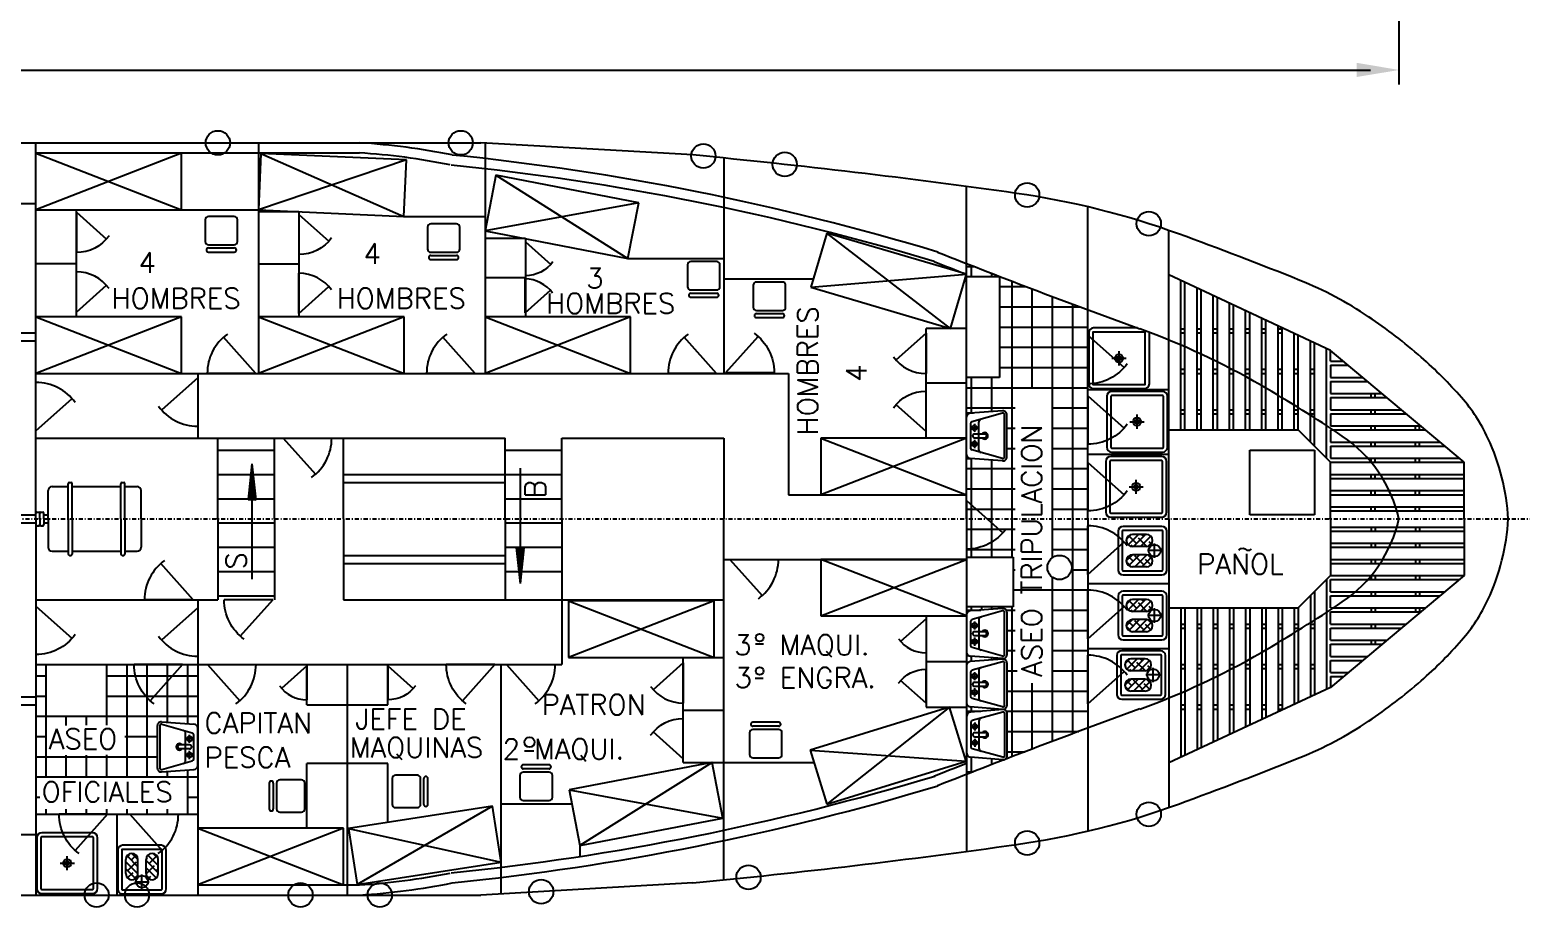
# Model space of a CAD drawing. Extents: x 598 to 1630, y 230 to 779.
# Drawn here: x 1191.3 to 1375.6, y 473.5 to 582 of the extents above; entities that cross this region are included whole.
import ezdxf

# ---------------------------------------------------------------- set-up
doc = ezdxf.new("R2010")
doc.units = 0
doc.header["$MEASUREMENT"] = 0
doc.linetypes.add('CONTINUA', pattern=[0])
doc.linetypes.add('TRAZO_Y_PUNTO', pattern=[1, 0.5, -0.25, 0, -0.25])
doc.layers.get('0').update_dxf_attribs({"linetype": 'CONTINUOUS'})
for name, color, linetype in [('AMA25CON', 2, 'CONTINUA'), ('AMA25PTORAYA', 2, 'TRAZO_Y_PUNTO'), ('ROJ5CON', 1, 'CONTINUA')]:
    doc.layers.add(name, color=color, linetype=linetype)
doc.styles.add('NOMBRE', font='ROMANS', dxfattribs={"height": 2.5})
doc.styles.add('ROMANS2-5', font='romans', dxfattribs={"height": 2.5})

# ---------------------------------------------------------------- blocks, each defined once
blk = doc.blocks.new('PUERTA1')
for q in [(-448, -400), (0, -600)]:
    blk.add_line((0, 0), q)
blk.add_arc((0, 0), 600, 215.8984, 270)
blk = doc.blocks.new('SILLA')
for p, q in [((310, 200), (40, 200)), ((0, 160), (0, -160)), ((350, -160), (350, 160)), ((390, -160), (390, 160)), ((440, -160), (440, 160)), ((40, -200), (310, -200))]:
    blk.add_line(p, q)
for centre, radius, start, end in [((40, 160), 40, 90, 180), ((310, 160), 40, 0, 90), ((415, 160), 25, 0, 180), ((40, -160), 40, 180, 270), ((310, -160), 40, 270, 0), ((415, -160), 25, 180, 0)]:
    blk.add_arc(centre, radius, start, end)
blk = doc.blocks.new('*X9')
at = {"color": 0}
for p, q in [((553.75, 115.17), (553.77, 115.19)), ((553.16, 109.63), (554.24, 110.71)), ((553.18, 109.83), (554.23, 110.87)), ((553.2, 110.03), (554.21, 111.03)), ((553.23, 110.22), (554.19, 111.19)), ((553.25, 110.42), (554.18, 111.35)), ((553.27, 110.62), (554.16, 111.51)), ((553.29, 110.82), (554.14, 111.67)), ((553.31, 111.01), (554.13, 111.83)), ((553.33, 111.21), (554.11, 111.99)), ((553.35, 111.41), (554.09, 112.15)), ((553.37, 111.61), (554.07, 112.31)), ((553.39, 111.8), (554.06, 112.47)), ((553.41, 112), (554.04, 112.63)), ((553.43, 112.2), (554.02, 112.79)), ((553.46, 112.4), (554.01, 112.95)), ((553.48, 112.6), (553.99, 113.11)), ((553.5, 112.79), (553.97, 113.27)), ((553.52, 112.99), (553.96, 113.43)), ((553.54, 113.19), (553.94, 113.59)), ((553.56, 113.39), (553.92, 113.75)), ((553.58, 113.58), (553.91, 113.91)), ((553.6, 113.78), (553.89, 114.07)), ((553.62, 113.98), (553.87, 114.23)), ((553.64, 114.18), (553.86, 114.39)), ((553.67, 114.38), (553.84, 114.55)), ((553.69, 114.57), (553.82, 114.71)), ((553.71, 114.77), (553.81, 114.87)), ((553.73, 114.97), (553.79, 115.03)), ((552.6, 104.29), (554.7, 106.39)), ((552.62, 104.49), (554.68, 106.55)), ((552.62, 104.14), (554.71, 106.23)), ((552.64, 104.69), (554.66, 106.71)), ((552.66, 104.88), (554.65, 106.87)), ((552.68, 105.08), (554.63, 107.03)), ((552.7, 105.28), (554.61, 107.19)), ((552.72, 105.48), (554.6, 107.35)), ((552.74, 105.68), (554.58, 107.51)), ((552.76, 105.87), (554.56, 107.67)), ((552.79, 106.07), (554.55, 107.83)), ((552.8, 104.14), (554.73, 106.07)), ((552.81, 106.27), (554.53, 107.99)), ((552.83, 106.47), (554.51, 108.15)), ((552.85, 106.66), (554.5, 108.31)), ((552.87, 106.86), (554.48, 108.47)), ((552.89, 107.06), (554.46, 108.63)), ((552.91, 107.26), (554.44, 108.79)), ((552.93, 107.45), (554.43, 108.95)), ((552.95, 107.65), (554.41, 109.11)), ((552.97, 107.85), (554.39, 109.27)), ((552.99, 108.05), (554.38, 109.43)), ((553.02, 108.25), (554.36, 109.59)), ((553.04, 108.44), (554.34, 109.75)), ((553.06, 108.64), (554.33, 109.91)), ((553.08, 108.84), (554.31, 110.07)), ((553.1, 109.04), (554.29, 110.23)), ((553.12, 109.23), (554.28, 110.39)), ((553.14, 109.43), (554.26, 110.55)), ((552.98, 104.14), (554.75, 105.91)), ((553.15, 104.14), (554.76, 105.75)), ((553.33, 104.14), (554.78, 105.59)), ((553.51, 104.14), (554.8, 105.43)), ((553.68, 104.14), (554.82, 105.27)), ((553.86, 104.14), (554.83, 105.11)), ((554.04, 104.14), (554.85, 104.95)), ((554.21, 104.14), (554.87, 104.79)), ((554.39, 104.14), (554.88, 104.63)), ((554.57, 104.14), (554.9, 104.47)), ((554.74, 104.14), (554.92, 104.31)), ((554.92, 104.14), (554.93, 104.15))]:
    blk.add_line(p, q, dxfattribs=at)
blk = doc.blocks.new('FLECHA')
at = {"layer": 'AMA25CON'}
for p, q in [((0, 0), (-1.18, -11.14)), ((0, 0), (1.17, -11.14)), ((0, 0), (0, -14.08)), ((1.17, -11.14), (-1.18, -11.14))]:
    blk.add_line(p, q, dxfattribs=at)
blk.add_blockref('*X9', (-553.76, -115.28), dxfattribs=at)
blk = doc.blocks.new('*X8')
at = {"color": 0}
for p, q in [((46366, 28600), (46443, 28677)), ((46427, 28528), (46383, 28573)), ((46449, 28595), (46388, 28655)), ((46396, 28542), (46531, 28677)), ((46470, 28527), (46620, 28677)), ((46582, 28550), (46471, 28661)), ((46558, 28527), (46677, 28646)), ((46670, 28550), (46604, 28617)), ((46670, 28639), (46634, 28675)), ((46517, 28527), (46515, 28528)), ((46664, 28544), (46674, 28554))]:
    blk.add_line(p, q, dxfattribs=at)
blk = doc.blocks.new('*X7')
at = {"color": 0}
for p, q in [((46367, 28867), (46426, 28926)), ((46388, 28799), (46516, 28927)), ((46493, 28816), (46397, 28912)), ((46443, 28777), (46427, 28794)), ((46455, 28777), (46605, 28927)), ((46620, 28777), (46515, 28882)), ((46543, 28777), (46670, 28904)), ((46582, 28904), (46559, 28927)), ((46634, 28779), (46689, 28834)), ((46677, 28809), (46648, 28838)), ((46670, 28904), (46668, 28906))]:
    blk.add_line(p, q, dxfattribs=at)
blk = doc.blocks.new('WATER')
for p, q in [((-450, 240), (-450, -240)), ((-400, 240), (-400, -240)), ((90, 300), (-390, 300)), ((90, 250), (-390, 250)), ((-100, 200), (-275, 200)), ((100, -240), (100, 240)), ((150, -240), (150, 240)), ((-100, 50), (-275, 50)), ((90, 0), (-90, 0)), ((0, -90), (0, 90)), ((-100, -50), (-275, -50)), ((-390, -250), (90, -250)), ((-390, -300), (90, -300)), ((-100, -200), (-275, -200))]:
    blk.add_line(p, q)
blk.add_circle((0, 0), 75)
for centre, radius, start, end in [((-390, 240), 60, 90, 180), ((-390, 240), 10, 90, 180), ((-275, 125), 75, 90, 270), ((-100, 125), 75, 270, 90), ((90, 240), 60, 0, 90), ((90, 240), 10, 0, 90), ((-275, -125), 75, 90, 270), ((-100, -125), 75, 270, 90), ((-390, -240), 60, 180, 270), ((-390, -240), 10, 180, 270), ((90, -240), 60, 270, 0), ((90, -240), 10, 270, 0)]:
    blk.add_arc(centre, radius, start, end)
for name in ['*X7', '*X8']:
    blk.add_blockref(name, (-46716, -28727))
blk = doc.blocks.new('DUCHA')
for p, q in [((315, 375), (-315, 375)), ((-375, 315), (-375, -315)), ((-325, 315), (-325, -315)), ((315, 325), (-315, 325)), ((325, -315), (325, 315)), ((375, -315), (375, 315)), ((-88, 0), (88, 0)), ((0, -88), (0, 88)), ((-315, -325), (315, -325)), ((-315, -375), (315, -375))]:
    blk.add_line(p, q)
for radius in [50, 25]:
    blk.add_circle((0, 0), radius)
for centre, radius, start, end in [((-315, 315), 60, 90, 180), ((315, 315), 60, 0, 90), ((-315, 315), 10, 90, 180), ((315, 315), 10, 0, 90), ((-315, -315), 60, 180, 270), ((-315, -315), 10, 180, 270), ((315, -315), 60, 270, 0), ((315, -315), 10, 270, 0)]:
    blk.add_arc(centre, radius, start, end)

msp = doc.modelspace()

# ---------------------------------------------------------------- linework, layer by layer
at = {"layer": 'AMA25CON'}
for p, q in [((1360.5, 670.37), (1360.5, 575.2)), ((964.6, 577), (1357, 577)), ((1219.56, 567.97), (1219.56, 539.5)), ((1232.09, 568), (1247.06, 568)), ((1273.25, 566.5), (1247.06, 568)), ((1247.56, 567.97), (1247.56, 539.5)), ((1192.06, 566.75), (1232.06, 566.75)), ((1210.06, 566.71), (1192.06, 566.71)), ((1192.06, 566.71), (1210.06, 559.71)), ((1210.06, 566.71), (1192.06, 559.71)), ((1210.06, 559.71), (1210.06, 566.71)), ((1219.87, 566.7), (1219.56, 559.71)), ((1237.85, 565.91), (1219.56, 559.71)), ((1237.85, 565.91), (1219.87, 566.7)), ((1219.87, 566.7), (1237.54, 558.91)), ((1237.54, 558.91), (1237.85, 565.91)), ((1277.06, 566.12), (1277.06, 539.5)), ((1248.9, 564), (1247.56, 557.13)), ((1266.56, 560.57), (1248.9, 564)), ((1248.9, 564), (1265.23, 553.69)), ((1307.06, 553.09), (1307.06, 562.6)), ((1179.81, 560.5), (1192.06, 560.5)), ((1266.56, 560.57), (1247.56, 557.13)), ((1265.23, 553.69), (1266.56, 560.57)), ((1192.06, 559.71), (1219.56, 559.71)), ((1197.06, 546.5), (1197.06, 559.71)), ((1219.56, 559.71), (1237.54, 558.91)), ((1224.56, 559.49), (1219.56, 559.49)), ((1224.56, 559.49), (1224.56, 546.5)), ((1237.54, 558.91), (1247.56, 558.91)), ((1322.06, 547.36), (1322.06, 560.09)), ((1247.56, 557.13), (1265.23, 553.69)), ((1289.8, 556.85), (1287.81, 550.14)), ((1307.06, 551.75), (1289.8, 556.85)), ((1305.07, 545.03), (1289.8, 556.85)), ((1332.06, 543.63), (1332.06, 557.17)), ((1252.56, 556.16), (1247.56, 556.16)), ((1252.56, 556.16), (1252.56, 546.5)), ((1192.06, 553.1), (1197.06, 553.1)), ((1224.56, 552.99), (1219.56, 552.99)), ((1265.23, 553.69), (1277.06, 553.69)), ((1252.56, 551.33), (1247.56, 551.33)), ((1277.06, 551.19), (1288.13, 551.19)), ((1287.81, 550.14), (1307.06, 551.75)), ((1305.07, 545.03), (1307.06, 551.75)), ((1307.06, 552.72), (1307.99, 552.72)), ((1307.07, 551.47), (1311.14, 551.47)), ((1307.69, 551.47), (1307.69, 552.84)), ((1310.19, 551.47), (1310.19, 551.86)), ((1311.14, 551.47), (1311.14, 539)), ((1352.06, 542.34), (1332.06, 551.67)), ((1287.81, 550.14), (1305.07, 545.03)), ((1311.14, 550.22), (1314.45, 550.22)), ((1312.69, 516.77), (1312.69, 550.9)), ((1315.19, 537.72), (1315.19, 549.94)), ((1333.56, 532.5), (1333.56, 550.97)), ((1334.06, 532.5), (1334.06, 550.74)), ((1335.56, 532.5), (1335.56, 550.04)), ((1336.06, 532.5), (1336.06, 549.8)), ((1311.14, 547.72), (1321.08, 547.72)), ((1317.69, 516.72), (1317.69, 548.99)), ((1320.19, 494.94), (1320.19, 548.05)), ((1337.56, 532.5), (1337.56, 549.11)), ((1338.06, 532.5), (1338.06, 548.87)), ((1339.56, 532.5), (1339.56, 548.17)), ((1340.06, 532.5), (1340.06, 547.94)), ((1210.06, 546.5), (1192.06, 546.5)), ((1192.06, 546.5), (1210.06, 539.5)), ((1210.06, 546.5), (1192.06, 539.5)), ((1210.06, 539.5), (1210.06, 546.5)), ((1237.56, 546.5), (1219.56, 546.5)), ((1219.56, 546.5), (1237.56, 539.5)), ((1237.56, 546.5), (1219.56, 539.5)), ((1219.56, 546.5), (1219.56, 539.5)), ((1237.56, 539.5), (1237.56, 546.5)), ((1265.56, 546.5), (1247.56, 546.5)), ((1247.56, 546.5), (1265.56, 539.5)), ((1265.56, 546.5), (1247.56, 539.5)), ((1247.56, 546.5), (1247.56, 539.5)), ((1265.56, 539.5), (1265.56, 546.5)), ((1341.56, 532.5), (1341.56, 547.24)), ((1342.06, 532.5), (1342.06, 547.01)), ((1343.56, 532.5), (1343.56, 546.31)), ((1344.06, 532.5), (1344.06, 546.07)), ((1183.06, 544.5), (1192.06, 544.5)), ((1302.06, 531.5), (1302.06, 545.03)), ((1307.06, 545.03), (1302.06, 545.03)), ((1311.14, 545.22), (1322.06, 545.22)), ((1322.16, 544.51), (1322.16, 538.21)), ((1322.66, 544.51), (1322.66, 538.21)), ((1328.2, 545.11), (1322.76, 545.11)), ((1329.06, 544.61), (1322.76, 544.61)), ((1329.16, 538.21), (1329.16, 544.51)), ((1329.66, 538.21), (1329.66, 544.51)), ((1333.56, 545), (1334.06, 545)), ((1333.56, 544.5), (1334.06, 544.5)), ((1335.56, 545), (1336.06, 545)), ((1335.56, 544.5), (1336.06, 544.5)), ((1337.56, 545), (1338.06, 545)), ((1337.56, 544.5), (1338.06, 544.5)), ((1339.56, 545), (1340.06, 545)), ((1339.56, 544.5), (1340.06, 544.5)), ((1341.56, 545), (1342.06, 545)), ((1341.56, 544.5), (1342.06, 544.5)), ((1343.56, 545), (1344.06, 545)), ((1343.56, 544.5), (1344.06, 544.5)), ((1345.56, 532.5), (1345.56, 545.37)), ((1345.56, 545), (1346.06, 545)), ((1345.56, 544.5), (1346.06, 544.5)), ((1346.06, 532.5), (1346.06, 545.14)), ((1347.56, 532.5), (1347.56, 544.44)), ((1348.06, 532.5), (1348.06, 544.21)), ((1183.06, 543.5), (1192.06, 543.5)), ((1311.14, 542.72), (1322.06, 542.72)), ((1325.91, 540.48), (1325.91, 542.24)), ((1349.56, 531), (1349.56, 543.51)), ((1350.06, 530.5), (1350.06, 543.28)), ((1351.56, 529), (1351.56, 542.58)), ((1368.56, 528.5), (1352.06, 542.34)), ((1352.06, 541), (1352.06, 542.34)), ((1311.14, 540.22), (1322.06, 540.22)), ((1325.03, 541.36), (1326.79, 541.36)), ((1333.56, 540), (1334.06, 540)), ((1335.56, 540), (1336.06, 540)), ((1337.56, 540), (1338.06, 540)), ((1339.56, 540), (1340.06, 540)), ((1341.56, 540), (1342.06, 540)), ((1343.56, 540), (1344.06, 540)), ((1345.56, 540), (1346.06, 540)), ((1347.56, 540), (1348.06, 540)), ((1349.56, 540), (1350.06, 540)), ((1352.06, 541), (1353.66, 541)), ((1352.06, 540.5), (1352.06, 539)), ((1352.06, 540.5), (1354.26, 540.5)), ((1192.06, 539.5), (1285.06, 539.5)), ((1192.06, 539.5), (1210.06, 539.5)), ((1212.06, 539.5), (1212.06, 531.5)), ((1219.56, 539.5), (1237.56, 539.5)), ((1247.56, 539.5), (1265.56, 539.5)), ((1285.06, 539.5), (1285.06, 524.5)), ((1307.06, 538.27), (1302.06, 538.27)), ((1311.14, 539), (1307.06, 539)), ((1307.69, 534.58), (1307.69, 538.97)), ((1310.19, 534.77), (1310.19, 538.97)), ((1333.56, 539.5), (1334.06, 539.5)), ((1335.56, 539.5), (1336.06, 539.5)), ((1337.56, 539.5), (1338.06, 539.5)), ((1339.56, 539.5), (1340.06, 539.5)), ((1341.56, 539.5), (1342.06, 539.5)), ((1343.56, 539.5), (1344.06, 539.5)), ((1345.56, 539.5), (1346.06, 539.5)), ((1347.56, 539.5), (1348.06, 539.5)), ((1349.56, 539.5), (1350.06, 539.5)), ((1352.06, 539), (1356.05, 539)), ((1352.06, 538.5), (1352.06, 537)), ((1352.06, 538.5), (1356.64, 538.5)), ((1307.06, 537.72), (1322.06, 537.72)), ((1322.76, 538.11), (1329.06, 538.11)), ((1322.76, 537.61), (1329.06, 537.61)), ((1352.06, 537), (1358.43, 537)), ((1352.06, 536.5), (1352.06, 535)), ((1352.06, 536.5), (1359.03, 536.5)), ((1357.06, 536.5), (1357.06, 537)), ((1357.56, 536.5), (1357.56, 537)), ((1307.06, 535.22), (1313.09, 535.22)), ((1307.07, 534.6), (1307.94, 534.6)), ((1311.52, 534.87), (1307.52, 534.57)), ((1311.51, 534.56), (1307.74, 533.51)), ((1317.69, 535.22), (1322.06, 535.22)), ((1333.56, 535), (1334.06, 535)), ((1333.56, 534.5), (1334.06, 534.5)), ((1335.56, 535), (1336.06, 535)), ((1335.56, 534.5), (1336.06, 534.5)), ((1337.56, 535), (1338.06, 535)), ((1337.56, 534.5), (1338.06, 534.5)), ((1339.56, 535), (1340.06, 535)), ((1339.56, 534.5), (1340.06, 534.5)), ((1341.56, 535), (1342.06, 535)), ((1341.56, 534.5), (1342.06, 534.5)), ((1343.56, 535), (1344.06, 535)), ((1343.56, 534.5), (1344.06, 534.5)), ((1345.56, 535), (1346.06, 535)), ((1345.56, 534.5), (1346.06, 534.5)), ((1347.56, 535), (1348.06, 535)), ((1347.56, 534.5), (1348.06, 534.5)), ((1349.56, 535), (1350.06, 535)), ((1349.56, 534.5), (1350.06, 534.5)), ((1352.06, 535), (1360.81, 535)), ((1352.06, 534.5), (1361.41, 534.5)), ((1352.06, 534.5), (1352.06, 533)), ((1357.06, 534.5), (1357.06, 535)), ((1357.56, 534.5), (1357.56, 535)), ((1307.56, 533.27), (1307.56, 530.27)), ((1307.56, 532.77), (1308.56, 532.77)), ((1308.06, 533.27), (1308.06, 532.27)), ((1308.56, 533.43), (1308.56, 530.1)), ((1311.76, 529.17), (1311.76, 534.37)), ((1312.06, 529.17), (1312.06, 534.37)), ((1312.06, 532.72), (1313.09, 532.72)), ((1317.69, 532.72), (1322.06, 532.72)), ((1352.06, 533), (1363.2, 533)), ((1357.06, 532.5), (1357.06, 533)), ((1357.56, 532.5), (1357.56, 533)), ((1362.56, 532.5), (1362.56, 533)), ((1363.06, 532.5), (1363.06, 533)), ((1214.56, 531.5), (1221.56, 531.5)), ((1221.56, 531.5), (1250.06, 531.5)), ((1221.56, 521.5), (1221.56, 531.5)), ((1230.06, 521.5), (1230.06, 531.5)), ((1250.06, 521.5), (1250.06, 531.5)), ((1307.06, 531.5), (1289.06, 531.5)), ((1289.06, 531.5), (1307.06, 524.5)), ((1307.06, 531.5), (1289.06, 524.5)), ((1289.06, 531.5), (1289.06, 524.5)), ((1308.06, 532.02), (1309.31, 532.02)), ((1308.06, 531.52), (1309.31, 531.52)), ((1308.06, 531.27), (1308.06, 530.27)), ((1352.06, 532.5), (1363.79, 532.5)), ((1352.06, 532.5), (1352.06, 531)), ((1352.06, 531), (1365.58, 531)), ((1357.06, 530.5), (1357.06, 531)), ((1357.56, 530.5), (1357.56, 531)), ((1362.56, 530.5), (1362.56, 531)), ((1363.06, 530.5), (1363.06, 531)), ((1214.56, 530), (1221.56, 530)), ((1250.06, 530), (1257.06, 530)), ((1307.07, 528.97), (1307.49, 528.97)), ((1311.52, 528.67), (1307.52, 528.97)), ((1307.56, 530.77), (1308.56, 530.77)), ((1307.69, 516.77), (1307.69, 528.96)), ((1311.51, 528.98), (1307.74, 530.03)), ((1312.06, 530.22), (1313.09, 530.22)), ((1317.69, 530.22), (1322.06, 530.22)), ((1342.06, 522.01), (1342.06, 530)), ((1342.06, 530), (1350.05, 530)), ((1350.05, 530), (1350.05, 522.01)), ((1352.06, 530.5), (1366.18, 530.5)), ((1352.06, 530.5), (1352.06, 529)), ((1352.06, 529), (1367.96, 529)), ((1357.06, 528.5), (1357.06, 529)), ((1357.56, 528.5), (1357.56, 529)), ((1362.56, 528.5), (1362.56, 529)), ((1363.06, 528.5), (1363.06, 529)), ((1218.76, 528.3), (1218.76, 514.04)), ((1251.94, 513.53), (1251.94, 527.79)), ((1307.07, 527.72), (1313.09, 527.72)), ((1310.19, 516.77), (1310.19, 528.77)), ((1317.69, 527.72), (1322.06, 527.72)), ((1352.06, 528.5), (1368.56, 528.5)), ((1368.56, 521.5), (1368.56, 528.5)), ((1194.06, 525.5), (1196.06, 525.5)), ((1196.06, 521.5), (1196.06, 525.85)), ((1196.21, 526), (1196.41, 526)), ((1196.56, 521.5), (1196.56, 525.85)), ((1196.56, 525.5), (1202.56, 525.5)), ((1202.56, 521.5), (1202.56, 525.85)), ((1202.71, 526), (1202.91, 526)), ((1203.06, 521.5), (1203.06, 525.85)), ((1203.06, 525.5), (1204.56, 525.5)), ((1214.56, 527), (1221.56, 527)), ((1230.06, 527), (1250.06, 527)), ((1230.06, 526), (1250.06, 526)), ((1250.06, 527), (1257.06, 527)), ((1352.06, 527), (1368.56, 527)), ((1352.06, 526.5), (1368.56, 526.5)), ((1357.06, 526.5), (1357.06, 527)), ((1357.56, 526.5), (1357.56, 527)), ((1362.56, 526.5), (1362.56, 527)), ((1363.06, 526.5), (1363.06, 527)), ((1193.56, 521.5), (1193.56, 525)), ((1205.06, 521.5), (1205.06, 525)), ((1214.56, 524), (1221.56, 524)), ((1250.06, 524), (1257.06, 524)), ((1285.06, 524.5), (1307.06, 524.5)), ((1289.06, 524.5), (1307.06, 524.5)), ((1307.07, 525.22), (1313.09, 525.22)), ((1317.69, 525.22), (1322.06, 525.22)), ((1352.06, 525), (1368.56, 525)), ((1352.06, 524.5), (1368.56, 524.5)), ((1357.06, 524.5), (1357.06, 525)), ((1357.56, 524.5), (1357.56, 525)), ((1362.56, 524.5), (1362.56, 525)), ((1363.06, 524.5), (1363.06, 525)), ((1185.06, 522), (1192.06, 522)), ((1192.21, 522.35), (1192.41, 522.35)), ((1192.56, 521.5), (1192.56, 522.2)), ((1192.56, 521.5), (1192.56, 522.2)), ((1192.71, 522.35), (1192.91, 522.35)), ((1193.06, 521.5), (1193.06, 522.2)), ((1193.06, 522), (1193.56, 522)), ((1307.07, 522.72), (1313.09, 522.72)), ((1317.69, 522.72), (1322.06, 522.72)), ((1350.05, 522.01), (1342.06, 522.01)), ((1352.06, 523), (1368.56, 523)), ((1352.06, 522.5), (1368.56, 522.5)), ((1357.06, 522.5), (1357.06, 523)), ((1357.56, 522.5), (1357.56, 523)), ((1362.56, 522.5), (1362.56, 523)), ((1363.06, 522.5), (1363.06, 523)), ((1185.06, 521), (1192.06, 521)), ((1192.21, 520.65), (1192.41, 520.65)), ((1192.56, 521.5), (1192.56, 520.8)), ((1192.56, 521.5), (1192.56, 520.8)), ((1192.71, 520.65), (1192.91, 520.65)), ((1193.06, 521.5), (1193.06, 520.8)), ((1193.06, 521), (1193.56, 521)), ((1193.56, 521.5), (1193.56, 518)), ((1196.06, 521.5), (1196.06, 517.15)), ((1196.56, 521.5), (1196.56, 517.15)), ((1202.56, 521.5), (1202.56, 517.15)), ((1203.06, 521.5), (1203.06, 517.15)), ((1205.06, 521.5), (1205.06, 518)), ((1214.56, 521), (1221.56, 521)), ((1221.56, 521.5), (1221.56, 511.5)), ((1230.06, 521.5), (1230.06, 511.5)), ((1250.06, 521.5), (1250.06, 511.5)), ((1250.06, 521), (1257.06, 521)), ((1307.06, 520.22), (1313.09, 520.22)), ((1317.69, 520.22), (1322.06, 520.22)), ((1352.06, 520.5), (1368.56, 520.5)), ((1352.06, 520), (1368.56, 520)), ((1357.06, 520.5), (1357.06, 520)), ((1357.56, 520.5), (1357.56, 520)), ((1362.56, 520.5), (1362.56, 520)), ((1363.06, 520.5), (1363.06, 520)), ((1368.56, 521.5), (1368.56, 514.5)), ((1214.56, 518), (1221.56, 518)), ((1250.06, 518), (1257.06, 518)), ((1341.02, 517.86), (1341.24, 517.89)), ((1341.24, 517.89), (1341.36, 517.86)), ((1352.06, 518.5), (1368.56, 518.5)), ((1352.06, 518), (1368.56, 518)), ((1357.06, 518.5), (1357.06, 518)), ((1357.56, 518.5), (1357.56, 518)), ((1362.56, 518.5), (1362.56, 518)), ((1363.06, 518.5), (1363.06, 518)), ((1194.06, 517.5), (1196.06, 517.5)), ((1196.21, 517), (1196.41, 517)), ((1196.56, 517.5), (1202.56, 517.5)), ((1202.71, 517), (1202.91, 517)), ((1203.06, 517.5), (1204.56, 517.5)), ((1230.06, 517), (1250.06, 517)), ((1277.06, 516.5), (1307.06, 516.5)), ((1289.06, 516.5), (1289.06, 509.5)), ((1307.06, 509.5), (1289.06, 516.5)), ((1289.06, 509.5), (1307.06, 516.5)), ((1307.06, 516.5), (1289.06, 516.5)), ((1307.06, 517.72), (1313.09, 517.72)), ((1307.06, 516.77), (1312.84, 516.77)), ((1312.84, 516.77), (1312.84, 510.65)), ((1317.69, 517.72), (1322.06, 517.72)), ((1340.72, 517.65), (1340.79, 517.77)), ((1340.79, 517.77), (1340.9, 517.83)), ((1340.9, 517.83), (1341.02, 517.86)), ((1341.36, 517.86), (1341.48, 517.8)), ((1341.48, 517.8), (1341.59, 517.74)), ((1341.59, 517.74), (1341.71, 517.65)), ((1341.71, 517.65), (1341.83, 517.63)), ((1341.83, 517.63), (1341.95, 517.63)), ((1341.95, 517.63), (1342.07, 517.65)), ((1342.07, 517.65), (1342.19, 517.74)), ((1342.19, 517.74), (1342.28, 517.8)), ((1352.06, 516.5), (1368.56, 516.5)), ((1357.06, 516.5), (1357.06, 516)), ((1357.56, 516.5), (1357.56, 516)), ((1362.56, 516.5), (1362.56, 516)), ((1363.06, 516.5), (1363.06, 516)), ((1214.56, 515), (1221.56, 515)), ((1230.06, 516), (1250.06, 516)), ((1250.06, 515), (1257.06, 515)), ((1312.84, 515.22), (1313.09, 515.22)), ((1317.69, 494), (1317.69, 514.27)), ((1320.03, 515.22), (1322.06, 515.22)), ((1352.06, 516), (1368.56, 516)), ((1368.56, 514.5), (1352.06, 500.65)), ((1352.06, 514.5), (1368.56, 514.5)), ((1357.06, 514.5), (1357.06, 514)), ((1357.56, 514.5), (1357.56, 514)), ((1362.56, 514.5), (1362.56, 514)), ((1363.06, 514.5), (1363.06, 514)), ((1312.84, 512.72), (1322.06, 512.72)), ((1350.06, 512.5), (1350.06, 499.72)), ((1351.56, 514), (1351.56, 500.42)), ((1352.06, 514), (1367.96, 514)), ((1352.06, 512.5), (1352.06, 514)), ((1352.06, 512.5), (1366.18, 512.5)), ((1357.06, 512.5), (1357.06, 512)), ((1357.56, 512.5), (1357.56, 512)), ((1362.56, 512.5), (1362.56, 512)), ((1363.06, 512.5), (1363.06, 512)), ((1212.06, 511.5), (1212.06, 503.5)), ((1214.56, 512), (1221.56, 512)), ((1230.06, 511.5), (1257.06, 511.5)), ((1257.06, 511.5), (1257.06, 503.5)), ((1275.88, 511.37), (1257.88, 511.37)), ((1257.88, 511.37), (1275.88, 504.37)), ((1275.88, 511.37), (1257.88, 504.37)), ((1257.88, 511.37), (1257.88, 504.37)), ((1275.88, 504.37), (1275.88, 511.37)), ((1277.06, 476.87), (1277.06, 511.5)), ((1312.84, 510.65), (1307.06, 510.65)), ((1307.69, 510.14), (1307.69, 510.65)), ((1308.94, 510.23), (1308.94, 510.65)), ((1310.19, 510.33), (1310.19, 510.65)), ((1311.44, 510.42), (1311.44, 510.65)), ((1312.69, 492.11), (1312.69, 510.65)), ((1349.56, 512), (1349.56, 499.49)), ((1352.06, 512), (1365.58, 512)), ((1352.06, 510.5), (1352.06, 512)), ((1289.06, 509.5), (1307.06, 509.5)), ((1302.06, 509.5), (1302.06, 498.24)), ((1307.06, 510.22), (1308.82, 510.22)), ((1311.53, 510.43), (1307.53, 510.13)), ((1307.57, 508.83), (1307.57, 505.83)), ((1311.52, 510.12), (1307.75, 509.07)), ((1308.07, 508.83), (1308.07, 507.83)), ((1308.57, 508.99), (1308.57, 505.66)), ((1311.77, 504.73), (1311.77, 509.93)), ((1311.97, 510.22), (1313.09, 510.22)), ((1312.07, 504.73), (1312.07, 509.93)), ((1317.69, 510.22), (1322.06, 510.22)), ((1333.56, 510.5), (1333.56, 492.03)), ((1334.06, 510.5), (1334.06, 492.26)), ((1335.56, 510.5), (1335.56, 492.96)), ((1336.06, 510.5), (1336.06, 493.19)), ((1337.56, 510.5), (1337.56, 493.89)), ((1338.06, 510.5), (1338.06, 494.13)), ((1339.56, 510.5), (1339.56, 494.82)), ((1340.06, 510.5), (1340.06, 495.06)), ((1341.56, 510.5), (1341.56, 495.76)), ((1342.06, 510.5), (1342.06, 495.99)), ((1343.56, 510.5), (1343.56, 496.69)), ((1344.06, 510.5), (1344.06, 496.92)), ((1345.56, 510.5), (1345.56, 497.62)), ((1346.06, 510.5), (1346.06, 497.86)), ((1347.56, 510.5), (1347.56, 498.56)), ((1348.06, 510.5), (1348.06, 498.79)), ((1352.06, 510.5), (1363.79, 510.5)), ((1352.06, 510), (1363.2, 510)), ((1352.06, 508.5), (1352.06, 510)), ((1357.06, 510.5), (1357.06, 510)), ((1357.56, 510.5), (1357.56, 510)), ((1362.56, 510.5), (1362.56, 510)), ((1363.06, 510.5), (1363.06, 510)), ((1307.57, 508.33), (1308.57, 508.33)), ((1308.07, 507.58), (1309.32, 507.58)), ((1308.07, 507.08), (1309.32, 507.08)), ((1308.07, 506.83), (1308.07, 505.83)), ((1312.07, 507.72), (1313.09, 507.72)), ((1317.69, 507.72), (1322.06, 507.72)), ((1333.56, 508.5), (1334.06, 508.5)), ((1333.56, 508), (1334.06, 508)), ((1335.56, 508.5), (1336.06, 508.5)), ((1335.56, 508), (1336.06, 508)), ((1337.56, 508.5), (1338.06, 508.5)), ((1337.56, 508), (1338.06, 508)), ((1339.56, 508.5), (1340.06, 508.5)), ((1339.56, 508), (1340.06, 508)), ((1341.56, 508.5), (1342.06, 508.5)), ((1341.56, 508), (1342.06, 508)), ((1343.56, 508.5), (1344.06, 508.5)), ((1343.56, 508), (1344.06, 508)), ((1345.56, 508.5), (1346.06, 508.5)), ((1345.56, 508), (1346.06, 508)), ((1347.56, 508.5), (1348.06, 508.5)), ((1347.56, 508), (1348.06, 508)), ((1349.56, 508.5), (1350.06, 508.5)), ((1349.56, 508), (1350.06, 508)), ((1352.06, 508.5), (1361.41, 508.5)), ((1352.06, 508), (1360.81, 508)), ((1352.06, 506.5), (1352.06, 508)), ((1357.06, 508.5), (1357.06, 508)), ((1357.56, 508.5), (1357.56, 508)), ((1280.97, 506.05), (1281.99, 506.05)), ((1307.57, 506.33), (1308.57, 506.33)), ((1311.52, 504.54), (1307.75, 505.59)), ((1312.07, 505.22), (1313.09, 505.22)), ((1317.69, 505.22), (1322.06, 505.22)), ((1352.06, 506.5), (1359.03, 506.5)), ((1352.06, 506), (1358.43, 506)), ((1352.06, 504.5), (1352.06, 506)), ((1357.06, 506.5), (1357.06, 506)), ((1357.56, 506.5), (1357.56, 506)), ((1193.32, 489.6), (1193.32, 503.5)), ((1200.82, 496.01), (1200.82, 503.5)), ((1203.32, 489.6), (1203.32, 503.5)), ((1205.82, 489.6), (1205.82, 503.5)), ((1208.32, 496.36), (1208.32, 503.5)), ((1210.82, 496.18), (1210.82, 503.5)), ((1212.06, 503.5), (1257.06, 503.5)), ((1225.56, 498.5), (1225.56, 503.5)), ((1230.56, 475), (1230.56, 503.5)), ((1235.56, 498.5), (1235.56, 503.5)), ((1249.56, 475.14), (1249.56, 503.5)), ((1257.88, 504.37), (1275.88, 504.37)), ((1272.06, 491.37), (1272.06, 504.37)), ((1272.06, 504.37), (1277.06, 504.37)), ((1302.06, 503.87), (1307.06, 503.87)), ((1307.07, 504.6), (1307.31, 504.6)), ((1311.53, 504.23), (1307.53, 504.53)), ((1311.53, 504.16), (1307.53, 503.86)), ((1307.69, 503.87), (1307.69, 504.52)), ((1311.52, 503.85), (1307.75, 502.8)), ((1310.19, 504.06), (1310.19, 504.33)), ((1311.77, 498.46), (1311.77, 503.66)), ((1312.07, 498.46), (1312.07, 503.66)), ((1333.56, 503.5), (1334.06, 503.5)), ((1335.56, 503.5), (1336.06, 503.5)), ((1337.56, 503.5), (1338.06, 503.5)), ((1339.56, 503.5), (1340.06, 503.5)), ((1341.56, 503.5), (1342.06, 503.5)), ((1343.56, 503.5), (1344.06, 503.5)), ((1345.56, 503.5), (1346.06, 503.5)), ((1347.56, 503.5), (1348.06, 503.5)), ((1349.56, 503.5), (1350.06, 503.5)), ((1352.06, 504.5), (1356.64, 504.5)), ((1352.06, 504), (1356.05, 504)), ((1352.06, 502.5), (1352.06, 504)), ((1192.06, 502.1), (1193.32, 502.1)), ((1200.82, 502.1), (1212.06, 502.1)), ((1280.96, 501.81), (1281.94, 501.81)), ((1307.57, 502.56), (1307.57, 499.56)), ((1307.57, 502.06), (1308.57, 502.06)), ((1308.07, 502.56), (1308.07, 501.56)), ((1308.07, 501.31), (1309.32, 501.31)), ((1308.57, 502.72), (1308.57, 499.39)), ((1312.07, 502.72), (1313.32, 502.72)), ((1317.69, 502.72), (1322.06, 502.72)), ((1333.56, 503), (1334.06, 503)), ((1335.56, 503), (1336.06, 503)), ((1337.56, 503), (1338.06, 503)), ((1339.56, 503), (1340.06, 503)), ((1341.56, 503), (1342.06, 503)), ((1343.56, 503), (1344.06, 503)), ((1345.56, 503), (1346.06, 503)), ((1347.56, 503), (1348.06, 503)), ((1349.56, 503), (1350.06, 503)), ((1352.06, 502.5), (1354.26, 502.5)), ((1352.06, 502), (1353.66, 502)), ((1352.06, 502), (1352.06, 500.65)), ((1183.06, 499.5), (1192.06, 499.5)), ((1192.06, 499.6), (1193.32, 499.6)), ((1200.82, 499.6), (1212.06, 499.6)), ((1307.57, 500.06), (1308.57, 500.06)), ((1308.07, 500.81), (1309.32, 500.81)), ((1308.07, 500.56), (1308.07, 499.56)), ((1312.07, 500.22), (1322.06, 500.22)), ((1315.19, 493.06), (1315.19, 501.18)), ((1352.06, 500.65), (1332.06, 491.33)), ((1183.06, 498.5), (1192.06, 498.5)), ((1225.56, 498.5), (1235.56, 498.5)), ((1272.06, 497.87), (1277.06, 497.87)), ((1304.95, 498.24), (1287.75, 492.93)), ((1304.95, 498.24), (1289.82, 486.24)), ((1302.06, 498.24), (1307.06, 498.24)), ((1307.02, 491.55), (1304.95, 498.24)), ((1307.07, 497.72), (1308.84, 497.72)), ((1311.53, 497.96), (1307.53, 498.26)), ((1311.55, 497.93), (1307.55, 497.63)), ((1307.69, 497.64), (1307.69, 498.25)), ((1311.52, 498.27), (1307.75, 499.32)), ((1311.54, 497.62), (1307.77, 496.57)), ((1310.19, 497.83), (1310.19, 498.06)), ((1311.99, 497.72), (1322.06, 497.72)), ((1332.06, 499.37), (1332.06, 485.82)), ((1333.56, 498.5), (1334.06, 498.5)), ((1333.56, 498), (1334.06, 498)), ((1335.56, 498.5), (1336.06, 498.5)), ((1335.56, 498), (1336.06, 498)), ((1337.56, 498.5), (1338.06, 498.5)), ((1337.56, 498), (1338.06, 498)), ((1339.56, 498.5), (1340.06, 498.5)), ((1339.56, 498), (1340.06, 498)), ((1341.56, 498.5), (1342.06, 498.5)), ((1341.56, 498), (1342.06, 498)), ((1343.56, 498.5), (1344.06, 498.5)), ((1343.56, 498), (1344.06, 498)), ((1345.56, 498.5), (1346.06, 498.5)), ((1345.56, 498), (1346.06, 498)), ((1192.06, 497.1), (1212.06, 497.1)), ((1195.82, 495.98), (1195.82, 497.1)), ((1198.32, 496), (1198.32, 497.1)), ((1207.06, 495.92), (1207.06, 490.72)), ((1207.36, 495.92), (1207.36, 490.72)), ((1207.6, 496.42), (1211.6, 496.12)), ((1207.61, 496.11), (1211.38, 495.06)), ((1212, 495.85), (1212.06, 495.85)), ((1307.59, 496.33), (1307.59, 493.33)), ((1307.59, 495.83), (1308.59, 495.83)), ((1308.09, 496.33), (1308.09, 495.33)), ((1308.59, 496.49), (1308.59, 493.16)), ((1311.79, 492.23), (1311.79, 497.43)), ((1312.09, 492.23), (1312.09, 497.43)), ((1192.06, 494.6), (1193.32, 494.6)), ((1203.05, 494.6), (1207.06, 494.6)), ((1210.56, 491.65), (1210.56, 494.98)), ((1211.56, 494.32), (1210.56, 494.32)), ((1211.06, 493.82), (1211.06, 494.82)), ((1211.56, 491.82), (1211.56, 494.82)), ((1212.06, 491.02), (1212.06, 495.62)), ((1308.09, 495.08), (1309.34, 495.08)), ((1308.09, 494.58), (1309.34, 494.58)), ((1308.09, 494.33), (1308.09, 493.33)), ((1312.09, 495.22), (1320.94, 495.22)), ((1322.06, 495.64), (1322.06, 482.9)), ((1192.06, 492.1), (1207.06, 492.1)), ((1195.82, 489.6), (1195.82, 492.28)), ((1198.32, 489.6), (1198.32, 492.31)), ((1200.82, 489.6), (1200.82, 492.34)), ((1211.06, 493.57), (1209.81, 493.57)), ((1211.06, 493.07), (1209.81, 493.07)), ((1211.56, 492.32), (1210.56, 492.32)), ((1211.06, 491.82), (1211.06, 492.82)), ((1252.42, 492.83), (1253.61, 492.83)), ((1287.75, 492.93), (1289.82, 486.24)), ((1287.75, 492.93), (1307.02, 491.55)), ((1307.59, 493.83), (1308.59, 493.83)), ((1311.54, 492.04), (1307.77, 493.09)), ((1312.09, 492.72), (1314.32, 492.72)), ((1207.6, 490.22), (1211.6, 490.52)), ((1207.61, 490.53), (1211.38, 491.58)), ((1208.32, 489.6), (1208.32, 490.27)), ((1210.82, 485), (1210.82, 490.46)), ((1212.03, 490.85), (1212.06, 490.85)), ((1225.56, 483.25), (1225.56, 491.25)), ((1235.56, 491.25), (1225.56, 491.25)), ((1235.56, 483.96), (1235.56, 491.25)), ((1275.65, 491.37), (1257.97, 487.99)), ((1275.65, 491.37), (1259.28, 481.12)), ((1272.06, 491.37), (1288.24, 491.37)), ((1276.96, 484.49), (1275.65, 491.37)), ((1289.82, 486.24), (1307.02, 491.55)), ((1311.55, 491.73), (1307.55, 492.03)), ((1307.69, 490.16), (1307.69, 492.02)), ((1310.19, 491.13), (1310.19, 491.83)), ((1192.06, 489.6), (1212.06, 489.6)), ((1307.06, 490.22), (1307.87, 490.22)), ((1307.06, 489.91), (1307.06, 480.4)), ((1192.06, 487.1), (1192.55, 487.1)), ((1210.82, 487.1), (1212.06, 487.1)), ((1257.97, 487.99), (1276.96, 484.49)), ((1257.97, 487.99), (1259.28, 481.12)), ((1193.32, 485), (1193.32, 485.62)), ((1195.82, 485), (1195.82, 485.62)), ((1198.32, 485), (1198.32, 485.62)), ((1200.82, 485), (1200.82, 485.62)), ((1203.32, 485), (1203.32, 485.62)), ((1205.82, 485), (1205.82, 485.62)), ((1208.32, 485), (1208.32, 485.62)), ((1248.49, 485.97), (1230.7, 483.21)), ((1248.49, 485.97), (1231.78, 476.29)), ((1249.57, 479.06), (1248.49, 485.97)), ((1249.56, 486.28), (1258.3, 486.28)), ((1230.06, 483.25), (1212.06, 483.25)), ((1212.06, 483.25), (1230.06, 476.25)), ((1230.06, 483.25), (1212.06, 476.25)), ((1212.06, 483.25), (1212.06, 476.25)), ((1230.06, 476.25), (1230.06, 483.25)), ((1230.7, 483.21), (1249.57, 479.06)), ((1230.7, 483.21), (1231.78, 476.29)), ((1259.28, 481.12), (1276.96, 484.49)), ((1179.81, 482.5), (1192.06, 482.5)), ((1192.18, 482.09), (1192.18, 475.79)), ((1192.68, 482.09), (1192.68, 475.79)), ((1199.08, 482.69), (1192.78, 482.69)), ((1199.08, 482.19), (1192.78, 482.19)), ((1199.18, 475.79), (1199.18, 482.09)), ((1199.68, 475.79), (1199.68, 482.09)), ((1259.28, 481.12), (1259.28, 479.77)), ((1195.93, 478.06), (1195.93, 479.82)), ((1195.05, 478.94), (1196.81, 478.94)), ((1231.78, 476.29), (1249.57, 479.06)), ((1192.78, 475.69), (1199.08, 475.69)), ((1212.06, 476.25), (1230.06, 476.25)), ((1212.06, 476.25), (1232.06, 476.25)), ((1273.25, 476.5), (1247.06, 475)), ((1192.78, 475.19), (1199.08, 475.19)), ((1232.09, 475), (1247.06, 475))]:
    msp.add_line(p, q, dxfattribs=at)
for centre, radius in [((1214.55, 568), 1.5), ((1244.56, 568), 1.5), ((1274.55, 566.37), 1.5), ((1284.6, 565.33), 1.5), ((1314.56, 561.56), 1.5), ((1329.59, 558), 1.5), ((1325.91, 541.36), 0.5), ((1325.91, 541.36), 0.25), ((1308.06, 532.77), 0.3), ((1308.06, 530.77), 0.3), ((1281.5, 506.82), 0.49), ((1308.07, 508.33), 0.3), ((1308.07, 506.33), 0.3), ((1281.5, 502.7), 0.49), ((1308.07, 502.06), 0.3), ((1308.07, 500.06), 0.3), ((1308.09, 495.83), 0.3), ((1211.06, 494.32), 0.3), ((1253.06, 493.89), 0.622), ((1308.09, 493.83), 0.3), ((1211.06, 492.32), 0.3), ((1329.59, 484.99), 1.5), ((1314.56, 481.44), 1.5), ((1195.93, 478.94), 0.5), ((1195.93, 478.94), 0.25), ((1280.12, 477.19), 1.5), ((1199.56, 475), 1.5), ((1204.56, 475), 1.5), ((1224.76, 475), 1.5), ((1234.56, 475), 1.5), ((1254.5, 475.42), 1.5)]:
    msp.add_circle(centre, radius, dxfattribs=at)
for centre, radius, start, end in [((1226.94, 484.71), 82.2, 78.5552, 86.46), ((1185.52, -343.09), 913.81, 81.96493, 84.49075), ((1211.25, 249.25), 317.63, 73.1942, 84.1955), ((1299.47, 464.12), 98.59, 69.9626, 81.9649), ((1164.79, 94.85), 491.66, 68.0904, 69.9626), ((1613.28, 1332.07), 838.26, 248.28148, 248.57348), ((1331.05, 508.23), 46.1, 56.115, 68.0904), ((1321.17, 493.52), 63.82, 48.7478, 56.115), ((1322.76, 544.51), 0.6, 90, 180), ((1322.76, 544.51), 0.1, 90, 180), ((1329.06, 544.51), 0.1, 0, 90), ((1329.06, 544.51), 0.6, 0, 6.0028), ((1327.58, 500.83), 54.09, 41.2522, 48.7478), ((1322.76, 538.21), 0.6, 180, 270), ((1322.76, 538.21), 0.1, 180, 270), ((1329.06, 538.21), 0.1, 270, 0), ((1329.06, 538.21), 0.6, 270, 0), ((1352.59, 522.76), 20.83, 24.7955, 41.2522), ((1307.56, 534.07), 0.5, 94.2892, 180), ((1311.56, 534.37), 0.2, 0, 105.6151), ((1311.56, 534.37), 0.5, 0, 94.2892), ((1307.81, 533.27), 0.25, 105.6151, 180), ((1308.96, 533.43), 0.4, 105.6151, 180), ((1308.06, 531.77), 0.25, 90, 270), ((1309.31, 531.77), 0.4, 218.6822, 141.3178), ((1309.31, 531.77), 0.25, 270, 90), ((1346.44, 519.92), 27.61, 3.277, 24.7955), ((1307.56, 529.47), 0.5, 180, 265.7108), ((1307.81, 530.27), 0.25, 180, 254.3849), ((1308.96, 530.1), 0.4, 180, 254.3849), ((1311.56, 529.17), 0.2, 254.3849, 0), ((1311.56, 529.17), 0.5, 265.7108, 0), ((1194.06, 525), 0.5, 90, 180), ((1196.21, 525.85), 0.15, 90, 180), ((1196.41, 525.85), 0.15, 0, 90), ((1202.71, 525.85), 0.15, 90, 180), ((1202.91, 525.85), 0.15, 0, 90), ((1204.56, 525), 0.5, 0, 90), ((1192.21, 522.2), 0.15, 90, 180), ((1192.41, 522.2), 0.15, 0, 90), ((1192.71, 522.2), 0.15, 90, 180), ((1192.91, 522.2), 0.15, 0, 90), ((1192.21, 520.8), 0.15, 180, 270), ((1192.41, 520.8), 0.15, 270, 0), ((1192.71, 520.8), 0.15, 180, 270), ((1192.91, 520.8), 0.15, 270, 0), ((1346.44, 523.08), 27.61, 335.2045, 356.723), ((1194.06, 518), 0.5, 180, 270), ((1204.56, 518), 0.5, 270, 0), ((1196.21, 517.15), 0.15, 180, 270), ((1196.41, 517.15), 0.15, 270, 0), ((1202.71, 517.15), 0.15, 180, 270), ((1202.91, 517.15), 0.15, 270, 0), ((1352.59, 520.24), 20.83, 318.7478, 335.2045), ((1307.57, 509.63), 0.5, 94.2892, 180), ((1307.82, 508.83), 0.25, 105.6151, 180), ((1308.97, 508.99), 0.4, 105.6151, 180), ((1311.57, 509.93), 0.2, 0, 105.6151), ((1311.57, 509.93), 0.5, 0, 94.2892), ((1308.07, 507.33), 0.25, 90, 270), ((1309.32, 507.33), 0.4, 218.6822, 141.3178), ((1309.32, 507.33), 0.25, 270, 90), ((1307.57, 505.03), 0.5, 180, 265.7108), ((1307.82, 505.83), 0.25, 180, 254.3849), ((1308.97, 505.66), 0.4, 180, 254.3849), ((1327.58, 542.16), 54.09, 311.2522, 318.7478), ((1307.57, 503.36), 0.5, 94.2892, 180), ((1311.57, 504.73), 0.2, 254.3849, 0), ((1311.57, 503.66), 0.2, 0, 105.6151), ((1311.57, 504.73), 0.5, 265.7108, 0), ((1311.57, 503.66), 0.5, 0, 94.2892), ((1307.82, 502.56), 0.25, 105.6151, 180), ((1308.07, 501.06), 0.25, 90, 270), ((1308.97, 502.72), 0.4, 105.6151, 180), ((1309.32, 501.06), 0.4, 218.6822, 141.3178), ((1309.32, 501.06), 0.25, 270, 90), ((1321.17, 549.48), 63.82, 303.885, 311.2522), ((1307.82, 499.56), 0.25, 180, 254.3849), ((1307.57, 498.76), 0.5, 180, 265.7108), ((1307.59, 497.13), 0.5, 94.2892, 180), ((1308.97, 499.39), 0.4, 180, 254.3849), ((1311.57, 498.46), 0.2, 254.3849, 0), ((1311.57, 498.46), 0.5, 265.7108, 0), ((1311.59, 497.43), 0.2, 0, 105.6151), ((1311.59, 497.43), 0.5, 0, 94.2892), ((1207.56, 495.92), 0.5, 85.7108, 180), ((1207.56, 495.92), 0.2, 74.3849, 180), ((1211.56, 495.62), 0.5, 0, 85.7108), ((1307.84, 496.33), 0.25, 105.6151, 180), ((1308.99, 496.49), 0.4, 105.6151, 180), ((1331.05, 534.77), 46.1, 291.9096, 303.885), ((1210.16, 494.98), 0.4, 0, 74.3849), ((1211.31, 494.82), 0.25, 0, 74.3849), ((1308.09, 494.83), 0.25, 90, 270), ((1309.34, 494.83), 0.4, 218.6822, 141.3178), ((1309.34, 494.83), 0.25, 270, 90), ((1209.81, 493.32), 0.4, 38.6822, 321.3178), ((1209.81, 493.32), 0.25, 90, 270), ((1211.06, 493.32), 0.25, 270, 90), ((1307.59, 492.53), 0.5, 180, 265.7108), ((1307.84, 493.33), 0.25, 180, 254.3849), ((1308.99, 493.16), 0.4, 180, 254.3849), ((1311.59, 492.23), 0.2, 254.3849, 0), ((1311.59, 492.23), 0.5, 265.7108, 0), ((1207.56, 490.72), 0.5, 180, 274.2892), ((1207.56, 490.72), 0.2, 180, 285.6151), ((1210.16, 491.65), 0.4, 285.6151, 0), ((1211.31, 491.82), 0.25, 285.6151, 0), ((1211.56, 491.02), 0.5, 274.2892, 0), ((1613.28, -289.07), 838.26, 111.42652, 111.72219), ((1164.79, 948.15), 491.66, 290.0374, 291.9096), ((1211.25, 793.75), 317.63, 275.8045, 286.8154), ((1299.47, 578.87), 98.59, 278.0351, 290.0374), ((1192.78, 482.09), 0.6, 90, 180), ((1192.78, 482.09), 0.1, 90, 180), ((1199.08, 482.09), 0.6, 0, 90), ((1199.08, 482.09), 0.1, 0, 90), ((1185.52, 1386.09), 913.81, 275.50925, 278.03507), ((1226.94, 558.29), 82.2, 273.54, 281.4448), ((1192.78, 475.79), 0.6, 180, 270), ((1192.78, 475.79), 0.1, 180, 270), ((1199.08, 475.79), 0.1, 270, 0), ((1199.08, 475.79), 0.6, 270, 0)]:
    msp.add_arc(centre, radius, start, end, dxfattribs=at)
msp.add_solid([(1355.28, 576.14), (1355.28, 577.89), (1360.53, 577.01)], dxfattribs=at)
at = {"layer": 'AMA25PTORAYA'}
msp.add_line((924.56, 521.5), (1418.09, 521.5), dxfattribs=at)
at = {"layer": 'ROJ5CON'}
for p, q in [((1014.44, 568), (1232.09, 568)), ((1192.06, 521.5), (1192.06, 568)), ((1307.06, 521.5), (1307.06, 553.09)), ((1322.06, 521.5), (1322.06, 547.36)), ((1332.06, 521.5), (1332.06, 543.63)), ((1322.06, 537.5), (1332.06, 537.5)), ((1192.06, 531.5), (1214.56, 531.5)), ((1214.56, 521.5), (1214.56, 531.5)), ((1257.06, 531.5), (1277.06, 531.5)), ((1257.06, 521.5), (1257.06, 531.5)), ((1277.06, 531.5), (1277.06, 521.5)), ((1332.06, 532.5), (1348.06, 532.5)), ((1352.06, 528.5), (1348.06, 532.5)), ((1322.06, 529.5), (1332.06, 529.5)), ((1352.06, 521.5), (1352.06, 528.5)), ((1192.06, 521.5), (1192.06, 522.2)), ((1192.06, 521.5), (1192.06, 475)), ((1214.56, 521.5), (1214.56, 511.5)), ((1257.06, 521.5), (1257.06, 511.5)), ((1277.06, 511.5), (1277.06, 521.5)), ((1307.06, 521.5), (1307.06, 489.91)), ((1322.06, 521.5), (1322.06, 495.64)), ((1332.06, 521.5), (1332.06, 499.37)), ((1352.06, 521.5), (1352.06, 514.5)), ((1352.06, 514.5), (1348.06, 510.5)), ((1322.06, 513.5), (1332.06, 513.5)), ((1192.06, 511.5), (1214.56, 511.5)), ((1257.06, 511.5), (1277.06, 511.5)), ((1332.06, 510.5), (1348.06, 510.5)), ((1322.06, 505.5), (1332.06, 505.5)), ((1192.06, 503.5), (1212.06, 503.5)), ((1212.06, 503.5), (1212.06, 475)), ((1192.06, 485), (1212.06, 485)), ((1202.06, 485), (1202.06, 475)), ((1014.44, 475), (1232.09, 475))]:
    msp.add_line(p, q, dxfattribs=at)
msp.add_circle((1318.56, 515.5), 1.5, dxfattribs=at)
for centre, radius, start, end in [((1226.94, 484.71), 83.45, 78.5552, 86.46), ((1211.25, 249.25), 318.88, 73.1846, 84.1955), ((1613.28, 1332.07), 837.01, 248.27781, 250.10861), ((1296.98, 457.88), 92.64, 59.8576, 70.1086), ((1252.43, 381.15), 181.37, 56.1316, 59.8576), ((1344.19, 517.87), 16.71, 12.5288, 56.1316), ((1344.19, 525.12), 16.71, 303.8684, 347.4712), ((1252.43, 661.84), 181.37, 300.1424, 303.8684), ((1296.98, 585.11), 92.64, 289.8914, 300.1424), ((1613.28, -289.07), 837.01, 109.89139, 111.72219), ((1211.25, 793.75), 318.88, 275.8045, 286.8154), ((1226.94, 558.29), 83.45, 273.54, 281.4448)]:
    msp.add_arc(centre, radius, start, end, dxfattribs=at)

# ---------------------------------------------------------------- block references
at = {"layer": 'AMA25CON'}
for name, p, xscale, yscale, zscale in [('PUERTA1', (1197.06, 559.41), -0.008299999999962893, 0.008299999999991314, 0.0083), ('PUERTA1', (1224.56, 559.16), -0.008299999999962893, 0.008299999999991314, 0.0083), ('PUERTA1', (1252.56, 555.77), -0.007000000000061846, 0.007000000000005002, 0.006999999999999999), ('PUERTA1', (1302.06, 544.45), 0.008299999999962893, 0.008299999999991314, 0.0083), ('PUERTA1', (1322.06, 544.21), -0.009999999999990905, 0.009999999999990905, 0.01), ('PUERTA1', (1212.06, 538.96), 0.009999999999990905, 0.009999999999990905, 0.01), ('PUERTA1', (1322.06, 536.73), -0.009999999999990905, 0.009999999999990905, 0.01), ('DUCHA', (1328.14, 533.52), 0.009999999999990905, 0.009999999999990905, 0.01), ('DUCHA', (1328.03, 525.47), 0.009999999999990905, 0.009999999999990905, 0.01), ('FLECHA', (1218.76, 528.3), 0.3999999999999773, 0.4000000000000057, 0.4), ('PUERTA1', (1322.06, 528.49), -0.009999999999990905, 0.009999999999990905, 0.01), ('PUERTA1', (1307.06, 523.77), -0.009999999999990905, 0.009999999999990905, 0.01), ('WATER', (1330.31, 517.58), 0.009999999999990905, 0.009999999999990905, 0.01), ('WATER', (1330.31, 509.56), 0.009999999999990905, 0.009999999999990905, 0.01), ('PUERTA1', (1192.06, 510.73), -0.009999999999990905, 0.009999999999990905, 0.01), ('PUERTA1', (1212.06, 510.53), 0.009999999999990905, 0.009999999999990905, 0.01), ('PUERTA1', (1302.06, 509.14), 0.007000000000061846, 0.007000000000005002, 0.006999999999999999), ('WATER', (1330.14, 502.21), 0.009999999999990905, 0.009999999999990905, 0.01), ('PUERTA1', (1225.56, 503.33), 0.007000000000061846, 0.007000000000005002, 0.006999999999999999), ('PUERTA1', (1235.56, 503.33), -0.007000000000061846, 0.007000000000005002, 0.006999999999999999), ('PUERTA1', (1272.06, 503.71), 0.008299999999962893, 0.008299999999991314, 0.0083), ('SILLA', (1236.1, 487.81), 0.009999999999990905, 0.009999999999990905, 0.01)]:
    msp.add_blockref(name, p, dxfattribs=dict(at, xscale=xscale, yscale=yscale, zscale=zscale))
for name, p, xscale, yscale, zscale, rotation in [('SILLA', (1214.98, 558.9), 0.009999999999990905, 0.009999999999990905, 0.01, 270), ('SILLA', (1242.45, 557.97), 0.009999999999990905, 0.009999999999990905, 0.01, 270), ('SILLA', (1274.59, 553.31), 0.009999999999990905, 0.009999999999990905, 0.01, 270), ('PUERTA1', (1197.06, 547.07), 0.008299999999962893, 0.008299999999991314, 0.0083, 180), ('PUERTA1', (1224.56, 546.9), 0.008299999999962893, 0.008299999999991314, 0.0083, 180), ('PUERTA1', (1252.51, 546.97), 0.007000000000061846, 0.007000000000005002, 0.006999999999999999, 180), ('SILLA', (1282.71, 550.79), 0.009999999999990905, 0.009999999999990905, 0.01, 270), ('PUERTA1', (1219.24, 539.5), 0.009999999999990905, 0.009999999999990905, 0.01, 270), ('PUERTA1', (1246.34, 539.5), 0.009999999999990905, 0.009999999999990905, 0.01, 270), ('PUERTA1', (1276.18, 539.5), 0.009999999999990905, 0.009999999999990905, 0.01, 270), ('PUERTA1', (1277.3, 539.59), -0.009999999999990905, 0.009999999999990905, 0.01, 90), ('PUERTA1', (1192.07, 532.38), 0.009999999999990905, 0.009999999999990905, 0.01, 180), ('PUERTA1', (1302.06, 532.32), -0.008299999999962893, 0.008299999999991314, 0.0083, 180), ('PUERTA1', (1222.62, 531.5), 0.009999999999990905, 0.009999999999990905, 0.01, 90), ('PUERTA1', (1322.06, 514.65), 0.009999999999990905, 0.009999999999990905, 0.01, 180), ('FLECHA', (1251.94, 513.53), 0.3999999999999773, 0.4000000000000057, 0.4, 180), ('PUERTA1', (1211.48, 511.5), 0.009999999999990905, 0.009999999999990905, 0.01, 270), ('PUERTA1', (1277.82, 516.5), 0.009999999999990905, 0.009999999999990905, 0.01, 90), ('PUERTA1', (1322.06, 506.69), 0.009999999999990905, 0.009999999999990905, 0.01, 180), ('PUERTA1', (1221.32, 511.5), -0.009999999999990905, 0.009999999999990905, 0.01, 270), ('PUERTA1', (1210.19, 503.49), -0.009999999999990905, 0.009999999999990905, 0.01, 270), ('PUERTA1', (1213.26, 503.5), 0.009999999999990905, 0.009999999999990905, 0.01, 90), ('PUERTA1', (1248.77, 503.5), -0.009999999999990905, 0.009999999999990905, 0.01, 270), ('PUERTA1', (1250.23, 503.5), 0.009999999999990905, 0.009999999999990905, 0.01, 90), ('PUERTA1', (1322.06, 498.65), 0.009999999999990905, 0.009999999999990905, 0.01, 180), ('PUERTA1', (1302.06, 498.72), -0.007000000000061846, 0.007000000000005002, 0.006999999999999999, 180), ('PUERTA1', (1272.06, 491.85), -0.008299999999962893, 0.008299999999991314, 0.0083, 180), ('SILLA', (1282.26, 491.97), 0.009999999999990905, 0.009999999999990905, 0.01, 90), ('SILLA', (1253.88, 486.7), 0.009999999999990905, 0.009999999999990905, 0.01, 90), ('SILLA', (1225.3, 487.25), 0.009999999999990905, 0.009999999999990905, 0.01, 180), ('PUERTA1', (1200.92, 485), -0.009999999999990905, 0.009999999999990905, 0.01, 270), ('PUERTA1', (1203.67, 485), 0.009999999999990905, 0.009999999999990905, 0.01, 90), ('WATER', (1205.17, 476.65), 0.009999999999990905, 0.009999999999990905, 0.01, 270)]:
    msp.add_blockref(name, p, dxfattribs=dict(at, xscale=xscale, yscale=yscale, zscale=zscale, rotation=rotation))

# ---------------------------------------------------------------- texts
at = {"layer": 'AMA25CON', "style": 'ROMANS2-5'}
for s, p in [('4', (1232.55, 553.05)), ('4', (1204.73, 551.94)), ('3', (1260.07, 550.02)), ('HOMBRES', (1201.4, 547.52)), ('HOMBRES', (1229.22, 547.52)), ('HOMBRES', (1255.1, 546.89)), ('PANOL', (1335.56, 514.68)), ('3  MAQUI.', (1278.36, 504.68)), ('3  ENGRA.', (1278.41, 500.63)), ('PATRON', (1254.55, 497.29)), ('JEFE DE', (1231.55, 495.52)), ('CAPITAN', (1212.89, 495.01)), ('ASEO', (1193.65, 493.05)), ('MAQUINAS', (1230.84, 491.99)), ('2 MAQUI.', (1249.75, 491.81)), ('PESCA', (1212.89, 490.77)), ('OFICIALES', (1192.78, 486.51))]:
    msp.add_text(s, height=2.5, dxfattribs=at).set_placement(p)
at = {"layer": 'AMA25CON'}
for s, style, p in [('HOMBRES', 'ROMANS2-5', (1288.67, 531.84)), ('4', 'ROMANS2-5', (1294.7, 538.44)), ('ASEO TRIPULACION', 'ROMANS2-5', (1316.37, 502)), ('B', 'NOMBRE', (1255.02, 524.07)), ('S', 'ROMANS2-5', (1218.03, 515.24))]:
    msp.add_text(s, height=2.5, rotation=90, dxfattribs=dict(at, style=style)).set_placement(p)

doc.saveas('drawing.dxf')
